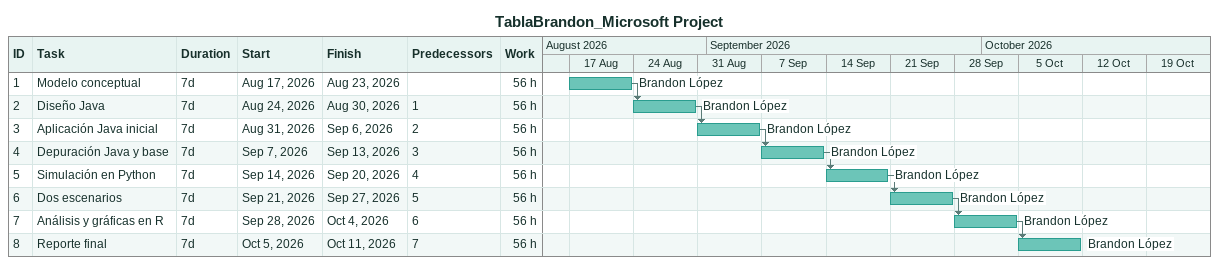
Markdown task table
TablaBrandon_Microsoft Project

| ID | Task | Duration | Start | Finish | Predecessors | Resources | Work (h) |
|---|---|---|---|---|---|---|---|
| 1 | Modelo conceptual | 7d | 2026-08-17 | 2026-08-23 |  | Brandon López | 56 |
| 2 | Diseño Java | 7d | 2026-08-24 | 2026-08-30 | 1 | Brandon López | 56 |
| 3 | Aplicación Java inicial | 7d | 2026-08-31 | 2026-09-06 | 2 | Brandon López | 56 |
| 4 | Depuración Java y base | 7d | 2026-09-07 | 2026-09-13 | 3 | Brandon López | 56 |
| 5 | Simulación en Python | 7d | 2026-09-14 | 2026-09-20 | 4 | Brandon López | 56 |
| 6 | Dos escenarios | 7d | 2026-09-21 | 2026-09-27 | 5 | Brandon López | 56 |
| 7 | Análisis y gráficas en R | 7d | 2026-09-28 | 2026-10-04 | 6 | Brandon López | 56 |
| 8 | Reporte final | 7d | 2026-10-05 | 2026-10-11 | 7 | Brandon López | 56 |
